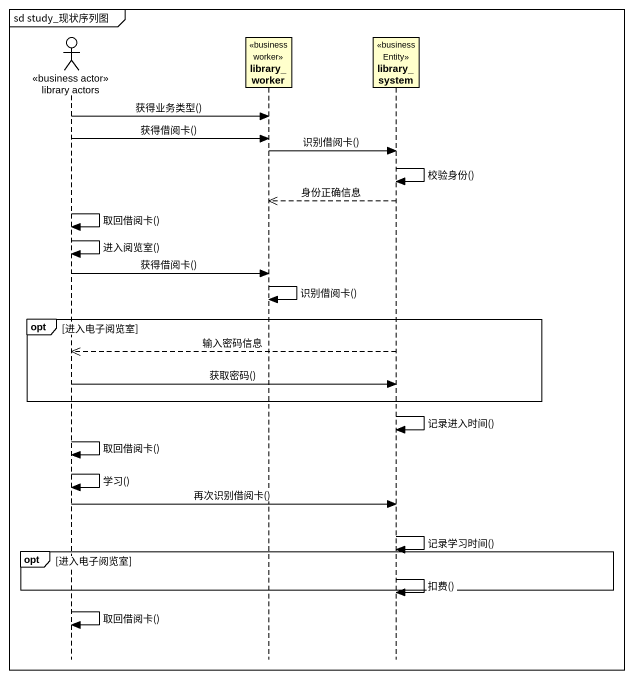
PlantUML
@startuml
mainframe sd study_现状序列图
hide footbox
actor "library actors" as library_actors <<business actor>>
participant library_worker <<business worker>>
participant library_system <<business Entity>>

library_actors -> library_worker : 获得业务类型()
library_actors -> library_worker : 获得借阅卡()
library_worker -> library_system : 识别借阅卡()
library_system -> library_system : 校验身份()
library_system -->> library_worker : 身份正确信息
library_actors -> library_actors : 取回借阅卡()
library_actors -> library_actors : 进入阅览室()
library_actors -> library_worker : 获得借阅卡()
library_worker -> library_worker : 识别借阅卡()
opt 进入电子阅览室
  library_system -->> library_actors : 输入密码信息
  library_actors -> library_system : 获取密码()
end
library_system -> library_system : 记录进入时间()
library_actors -> library_actors : 取回借阅卡()
library_actors -> library_actors : 学习()
library_actors -> library_system : 再次识别借阅卡()
library_system -> library_system : 记录学习时间()
opt 进入电子阅览室
  library_system -> library_system : 扣费()
end
library_actors -> library_actors : 取回借阅卡()
@enduml
